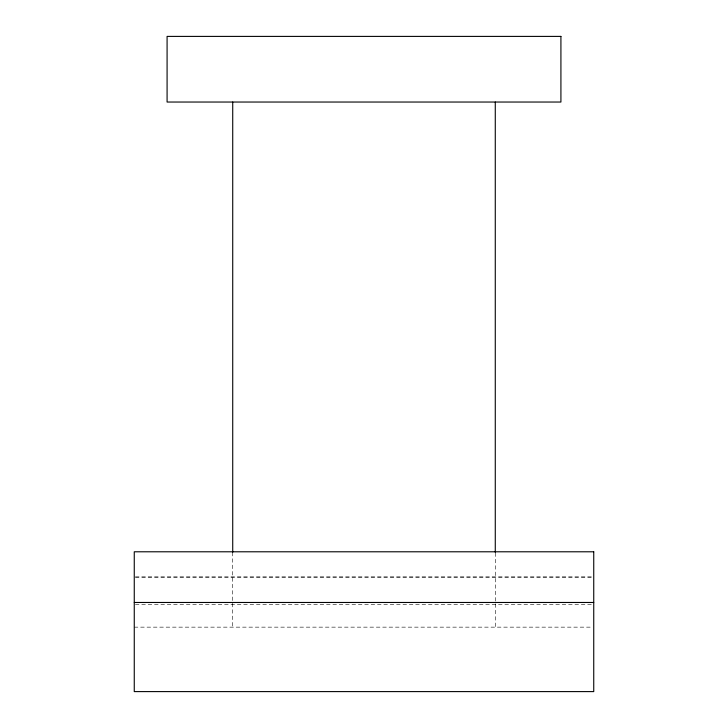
<?xml version="1.0" encoding="UTF-8"?>
<svg xmlns="http://www.w3.org/2000/svg" width="728" height="728" viewBox="0 0 728 728"><rect width="100%" height="100%" fill="white"/><g stroke="black" fill="none" stroke-linecap="round" stroke-linejoin="round"><path stroke-width="0.55" stroke-dasharray="3.64 2.73" d="M135.399 576.849L592.601 576.849M135.399 577.45L592.601 577.45M135.399 604.504L592.601 604.504M134.261 627.145L592.601 627.145M495.277 552.88L495.277 627.145M232.723 552.334L232.723 627.145"/><path stroke-width="1.09" d="M134.261 602.475L593.739 602.475M495.277 102.038L495.277 552.334M232.723 102.038L232.723 552.334M560.915 36.4L167.085 36.4L167.085 102.038L560.915 102.038L560.915 36.4M593.739 551.788L134.261 551.788L134.261 691.6L593.739 691.6L593.739 551.788"/></g></svg>
